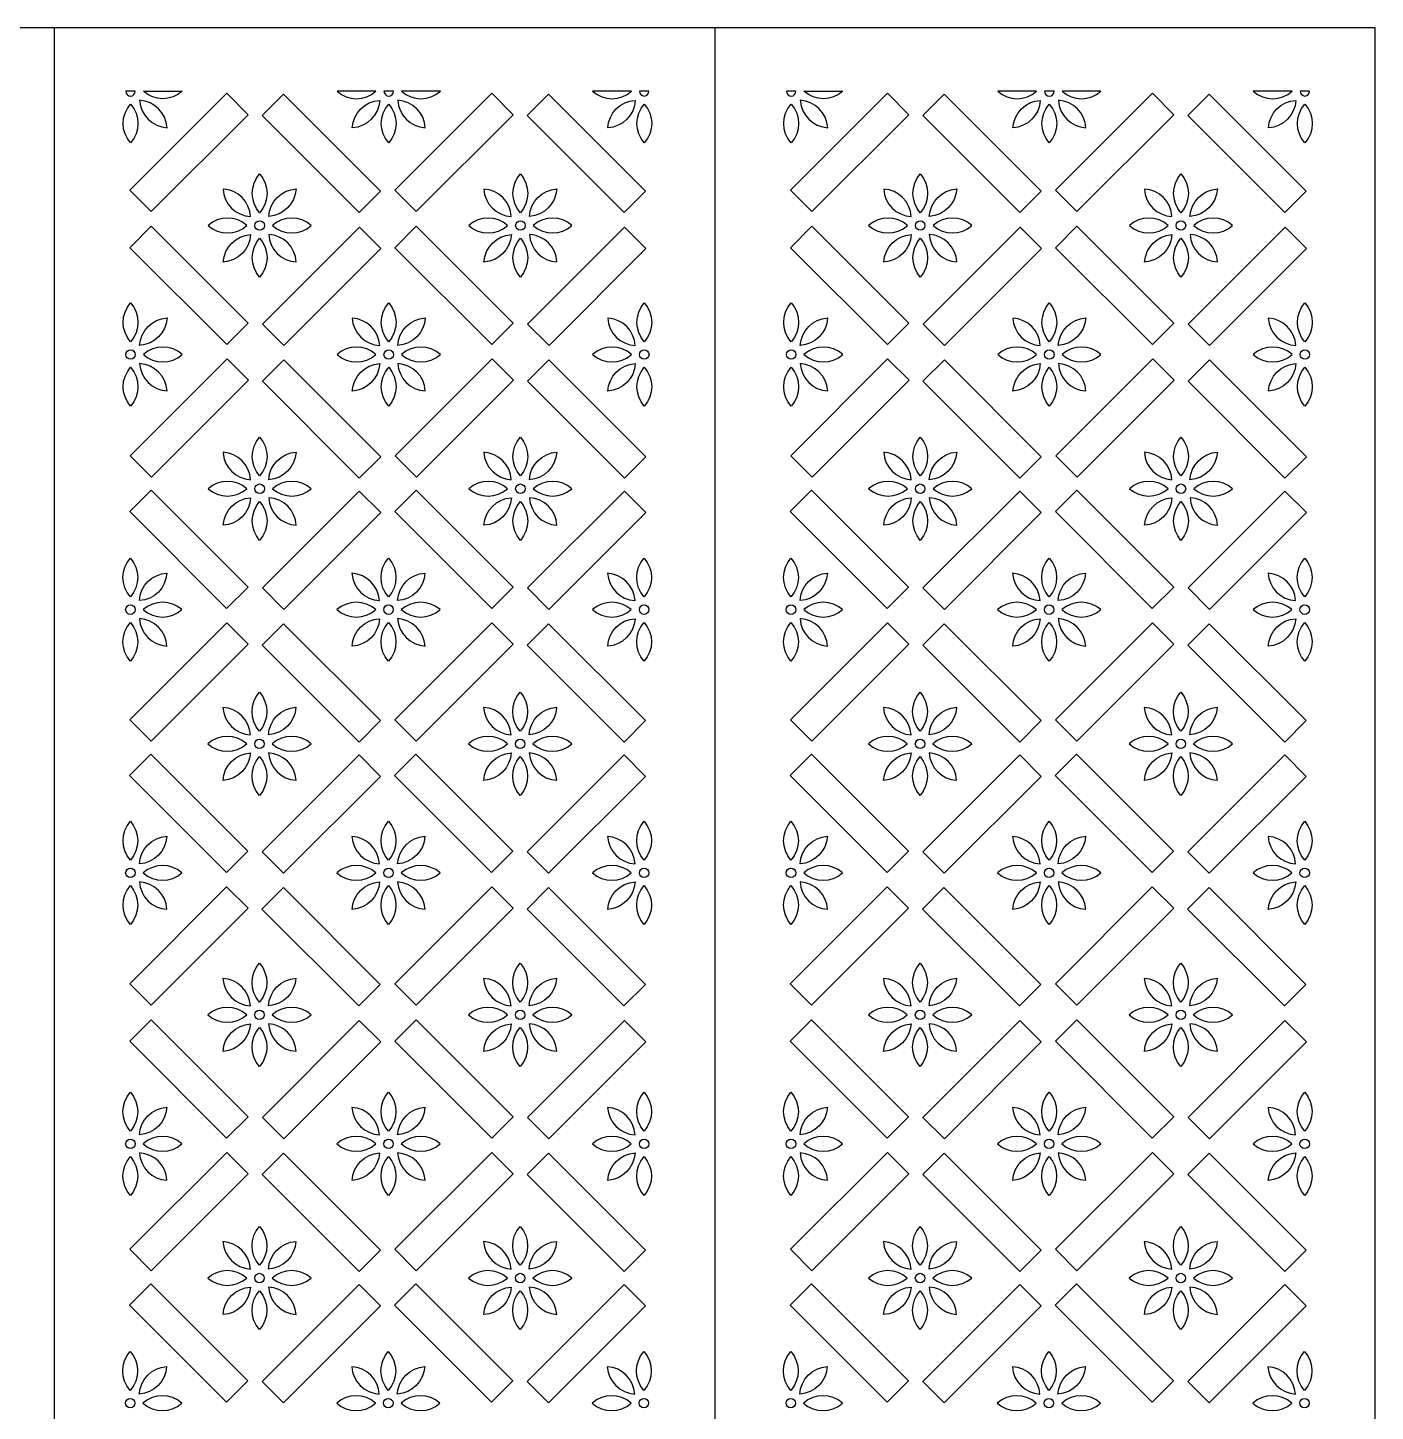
# Model space of a CAD drawing. Header units: millimetres. Extents: x 0 to 1000, y 0 to 2000.
# Drawn here: x 490 to 1000, y 1476 to 2000 of the extents above; entities that cross this region are included whole.
import ezdxf

# ---------------------------------------------------------------- set-up
doc = ezdxf.new("R2010")
doc.units = ezdxf.units.MM
doc.layers.add('Image', color=70, linetype='Continuous')

msp = doc.modelspace()

# ---------------------------------------------------------------- linework, layer by layer
at = {"layer": 'Image'}
for p, q in [((500, 2000), (500, 0)), ((750, 2000), (750, 0))]:
    msp.add_line(p, q, dxfattribs=at)
for points in [[(500, 2000), (0, 2000), (0, 0), (1000, 0), (1000, 2000)], [(528.67, 1938.46), (536.77, 1930.37), (573.46, 1967.06), (565.36, 1975.15)], [(623.52, 1938.13), (615.43, 1930.03), (578.74, 1966.72), (586.83, 1974.82)], [(628.99, 1938.46), (637.08, 1930.37), (673.77, 1967.06), (665.68, 1975.15)], [(723.84, 1938.13), (715.74, 1930.03), (679.05, 1966.72), (687.14, 1974.82)], [(778.67, 1938.46), (786.77, 1930.37), (823.46, 1967.06), (815.36, 1975.15)], [(873.52, 1938.13), (865.43, 1930.03), (828.74, 1966.72), (836.83, 1974.82)], [(878.99, 1938.46), (887.08, 1930.37), (923.77, 1967.06), (915.68, 1975.15)], [(973.84, 1938.13), (965.74, 1930.03), (929.05, 1966.72), (937.14, 1974.82)], [(528.67, 1916.7), (536.77, 1924.8), (573.46, 1888.11), (565.36, 1880.01)], [(623.67, 1916.41), (615.57, 1924.5), (578.88, 1887.81), (586.98, 1879.72)], [(628.99, 1916.7), (637.08, 1924.8), (673.77, 1888.11), (665.68, 1880.01)], [(723.98, 1916.41), (715.89, 1924.5), (679.2, 1887.81), (687.29, 1879.72)], [(778.67, 1916.7), (786.77, 1924.8), (823.46, 1888.11), (815.36, 1880.01)], [(873.67, 1916.41), (865.57, 1924.5), (828.88, 1887.81), (836.98, 1879.72)], [(878.99, 1916.7), (887.08, 1924.8), (923.77, 1888.11), (915.68, 1880.01)], [(973.98, 1916.41), (965.89, 1924.5), (929.2, 1887.81), (937.29, 1879.72)], [(528.75, 1837.92), (536.84, 1829.83), (573.53, 1866.52), (565.44, 1874.61)], [(623.6, 1837.58), (615.5, 1829.49), (578.81, 1866.18), (586.9, 1874.27)], [(629.06, 1837.92), (637.15, 1829.83), (673.84, 1866.52), (665.75, 1874.61)], [(723.91, 1837.58), (715.81, 1829.49), (679.12, 1866.18), (687.22, 1874.27)], [(778.75, 1837.92), (786.84, 1829.83), (823.53, 1866.52), (815.44, 1874.61)], [(873.6, 1837.58), (865.5, 1829.49), (828.81, 1866.18), (836.9, 1874.27)], [(879.06, 1837.92), (887.15, 1829.83), (923.84, 1866.52), (915.75, 1874.61)], [(973.91, 1837.58), (965.81, 1829.49), (929.12, 1866.18), (937.22, 1874.27)], [(528.6, 1816.79), (536.69, 1824.88), (573.39, 1788.19), (565.29, 1780.1)], [(623.6, 1816.5), (615.5, 1824.59), (578.81, 1787.9), (586.9, 1779.81)], [(628.91, 1816.79), (637.01, 1824.88), (673.7, 1788.19), (665.6, 1780.1)], [(723.91, 1816.5), (715.81, 1824.59), (679.12, 1787.9), (687.22, 1779.81)], [(778.6, 1816.79), (786.69, 1824.88), (823.39, 1788.19), (815.29, 1780.1)], [(873.6, 1816.5), (865.5, 1824.59), (828.81, 1787.9), (836.9, 1779.81)], [(878.91, 1816.79), (887.01, 1824.88), (923.7, 1788.19), (915.6, 1780.1)], [(973.91, 1816.5), (965.81, 1824.59), (929.12, 1787.9), (937.22, 1779.81)], [(528.67, 1738.01), (536.77, 1729.91), (573.46, 1766.6), (565.36, 1774.7)], [(623.52, 1737.67), (615.43, 1729.57), (578.74, 1766.26), (586.83, 1774.36)], [(628.99, 1738.01), (637.08, 1729.91), (673.77, 1766.6), (665.68, 1774.7)], [(723.84, 1737.67), (715.74, 1729.57), (679.05, 1766.26), (687.14, 1774.36)], [(778.67, 1738.01), (786.77, 1729.91), (823.46, 1766.6), (815.36, 1774.7)], [(873.52, 1737.67), (865.43, 1729.57), (828.74, 1766.26), (836.83, 1774.36)], [(878.99, 1738.01), (887.08, 1729.91), (923.77, 1766.6), (915.68, 1774.7)], [(973.84, 1737.67), (965.74, 1729.57), (929.05, 1766.26), (937.14, 1774.36)], [(528.53, 1716.88), (536.62, 1724.97), (573.31, 1688.28), (565.22, 1680.19)], [(623.52, 1716.58), (615.43, 1724.68), (578.74, 1687.99), (586.83, 1679.89)], [(628.84, 1716.88), (636.93, 1724.97), (673.62, 1688.28), (665.53, 1680.19)], [(723.84, 1716.58), (715.74, 1724.68), (679.05, 1687.99), (687.14, 1679.89)], [(778.53, 1716.88), (786.62, 1724.97), (823.31, 1688.28), (815.22, 1680.19)], [(873.52, 1716.58), (865.43, 1724.68), (828.74, 1687.99), (836.83, 1679.89)], [(878.84, 1716.88), (886.93, 1724.97), (923.62, 1688.28), (915.53, 1680.19)], [(973.84, 1716.58), (965.74, 1724.68), (929.05, 1687.99), (937.14, 1679.89)], [(528.6, 1638.09), (536.69, 1630), (573.39, 1666.69), (565.29, 1674.78)], [(623.45, 1637.76), (615.36, 1629.66), (578.66, 1666.35), (586.76, 1674.45)], [(628.91, 1638.09), (637.01, 1630), (673.7, 1666.69), (665.6, 1674.78)], [(723.76, 1637.76), (715.67, 1629.66), (678.98, 1666.35), (687.07, 1674.45)], [(778.6, 1638.09), (786.69, 1630), (823.39, 1666.69), (815.29, 1674.78)], [(873.45, 1637.76), (865.36, 1629.66), (828.66, 1666.35), (836.76, 1674.45)], [(878.91, 1638.09), (887.01, 1630), (923.7, 1666.69), (915.6, 1674.78)], [(973.76, 1637.76), (965.67, 1629.66), (928.98, 1666.35), (937.07, 1674.45)], [(528.6, 1616.33), (536.69, 1624.43), (573.39, 1587.74), (565.29, 1579.64)], [(623.6, 1616.04), (615.5, 1624.13), (578.81, 1587.44), (586.9, 1579.35)], [(628.91, 1616.33), (637.01, 1624.43), (673.7, 1587.74), (665.6, 1579.64)], [(723.91, 1616.04), (715.81, 1624.13), (679.12, 1587.44), (687.22, 1579.35)], [(778.6, 1616.33), (786.69, 1624.43), (823.39, 1587.74), (815.29, 1579.64)], [(873.6, 1616.04), (865.5, 1624.13), (828.81, 1587.44), (836.9, 1579.35)], [(878.91, 1616.33), (887.01, 1624.43), (923.7, 1587.74), (915.6, 1579.64)], [(973.91, 1616.04), (965.81, 1624.13), (929.12, 1587.44), (937.22, 1579.35)], [(528.67, 1537.55), (536.77, 1529.45), (573.46, 1566.15), (565.36, 1574.24)], [(623.52, 1537.21), (615.43, 1529.12), (578.74, 1565.81), (586.83, 1573.9)], [(628.99, 1537.55), (637.08, 1529.45), (673.77, 1566.15), (665.68, 1574.24)], [(723.83, 1537.21), (715.74, 1529.12), (679.05, 1565.81), (687.14, 1573.9)], [(778.67, 1537.55), (786.77, 1529.45), (823.46, 1566.15), (815.36, 1574.24)], [(873.52, 1537.21), (865.43, 1529.12), (828.74, 1565.81), (836.83, 1573.9)], [(878.99, 1537.55), (887.08, 1529.45), (923.77, 1566.15), (915.68, 1574.24)], [(973.83, 1537.21), (965.74, 1529.12), (929.05, 1565.81), (937.14, 1573.9)], [(528.53, 1516.42), (536.62, 1524.51), (573.31, 1487.82), (565.22, 1479.73)], [(623.52, 1516.13), (615.43, 1524.22), (578.74, 1487.53), (586.83, 1479.44)], [(628.84, 1516.42), (636.93, 1524.51), (673.62, 1487.82), (665.53, 1479.73)], [(723.83, 1516.13), (715.74, 1524.22), (679.05, 1487.53), (687.14, 1479.44)], [(778.53, 1516.42), (786.62, 1524.51), (823.31, 1487.82), (815.22, 1479.73)], [(873.52, 1516.13), (865.43, 1524.22), (828.74, 1487.53), (836.83, 1479.44)], [(878.84, 1516.42), (886.93, 1524.51), (923.62, 1487.82), (915.53, 1479.73)], [(973.83, 1516.13), (965.74, 1524.22), (929.05, 1487.53), (937.14, 1479.44)]]:
    msp.add_lwpolyline(points, close=True, dxfattribs=at)
for points in [[(530.73, 1975.91), (527.15, 1975.91, 0.999999)], [(548.48, 1975.91, -0.380423), (533.77, 1975.91)], [(621.8, 1975.91), (607.09, 1975.91, 0.380423)], [(628.42, 1975.91), (624.84, 1975.91, 0.999999)], [(646.17, 1975.91), (631.46, 1975.91, 0.380423)], [(718.51, 1975.91), (703.81, 1975.91, 0.380423)], [(725.13, 1975.91), (721.56, 1975.91, 0.999999)], [(780.73, 1975.91), (777.15, 1975.91, 0.999999)], [(798.48, 1975.91, -0.380423), (783.77, 1975.91)], [(871.8, 1975.91), (857.09, 1975.91, 0.380423)], [(878.42, 1975.91), (874.84, 1975.91, 0.999999)], [(896.17, 1975.91), (881.46, 1975.91, 0.380423)], [(968.51, 1975.91), (953.81, 1975.91, 0.380423)], [(975.13, 1975.91), (971.56, 1975.91, 0.999999)], [(528.94, 1956.37, -0.380423), (528.94, 1971.08, -0.380423)], [(542.78, 1962.12, 0.380423), (532.36, 1972.5, 0.380423)], [(623.22, 1972.49, -0.380423), (612.84, 1962.07, -0.380423)], [(626.63, 1956.37, -0.380423), (626.63, 1971.08, -0.380423)], [(640.48, 1962.12, 0.380423), (630.06, 1972.5, 0.380423)], [(719.94, 1972.49, -0.380423), (709.56, 1962.07, -0.380423)], [(723.35, 1956.37, -0.380423), (723.35, 1971.08, -0.380423)], [(778.94, 1956.37, -0.380423), (778.94, 1971.08, -0.380423)], [(792.78, 1962.12, 0.380423), (782.36, 1972.5, 0.380423)], [(873.22, 1972.49, -0.380423), (862.84, 1962.07, -0.380423)], [(876.63, 1956.37, -0.380423), (876.63, 1971.08, -0.380423)], [(890.48, 1962.12, 0.380423), (880.06, 1972.5, 0.380423)], [(969.94, 1972.49, -0.380423), (959.56, 1962.07, -0.380423)], [(973.35, 1956.37, -0.380423), (973.35, 1971.08, -0.380423)], [(577.79, 1929.94, -0.380423), (577.79, 1944.65, -0.380423)], [(676.45, 1929.94, -0.380423), (676.45, 1944.65, -0.380423)], [(827.79, 1929.94, -0.380423), (827.79, 1944.65, -0.380423)], [(926.45, 1929.94, -0.380423), (926.45, 1944.65, -0.380423)], [(574.36, 1928.52, 0.380423), (563.94, 1938.9, 0.380423)], [(591.57, 1938.96, -0.380423), (581.2, 1928.54, -0.380423)], [(673.03, 1928.52, 0.380423), (662.61, 1938.9, 0.380423)], [(690.24, 1938.96, -0.380423), (679.86, 1928.54, -0.380423)], [(824.36, 1928.52, 0.380423), (813.94, 1938.9, 0.380423)], [(841.57, 1938.96, -0.380423), (831.2, 1928.54, -0.380423)], [(923.03, 1928.52, 0.380423), (912.61, 1938.9, 0.380423)], [(940.24, 1938.96, -0.380423), (929.86, 1928.54, -0.380423)], [(558.25, 1925.11, 0.380423), (572.95, 1925.11, 0.380423)], [(582.62, 1925.11, 0.380423), (597.32, 1925.11, 0.380423)], [(656.92, 1925.11, 0.380423), (671.62, 1925.11, 0.380423)], [(681.29, 1925.11, 0.380423), (695.99, 1925.11, 0.380423)], [(808.25, 1925.11, 0.380423), (822.95, 1925.11, 0.380423)], [(832.62, 1925.11, 0.380423), (847.32, 1925.11, 0.380423)], [(906.92, 1925.11, 0.380423), (921.62, 1925.11, 0.380423)], [(931.29, 1925.11, 0.380423), (945.99, 1925.11, 0.380423)], [(574.38, 1921.69, -0.380423), (564, 1911.27, -0.380423)], [(577.79, 1905.57, -0.380423), (577.79, 1920.28, -0.380423)], [(591.63, 1911.32, 0.380423), (581.21, 1921.7, 0.380423)], [(673.04, 1921.69, -0.380423), (662.67, 1911.27, -0.380423)], [(676.45, 1905.57, -0.380423), (676.45, 1920.28, -0.380423)], [(690.3, 1911.32, 0.380423), (679.88, 1921.7, 0.380423)], [(824.38, 1921.69, -0.380423), (814, 1911.27, -0.380423)], [(827.79, 1905.57, -0.380423), (827.79, 1920.28, -0.380423)], [(841.63, 1911.32, 0.380423), (831.21, 1921.7, 0.380423)], [(923.04, 1921.69, -0.380423), (912.67, 1911.27, -0.380423)], [(926.45, 1905.57, -0.380423), (926.45, 1920.28, -0.380423)], [(940.3, 1911.32, 0.380423), (929.88, 1921.7, 0.380423)], [(528.94, 1881.1, -0.380423), (528.94, 1895.8, -0.380423)], [(626.63, 1881.1, -0.380423), (626.63, 1895.8, -0.380423)], [(723.35, 1881.1, -0.380423), (723.35, 1895.8, -0.380423)], [(778.94, 1881.1, -0.380423), (778.94, 1895.8, -0.380423)], [(876.63, 1881.1, -0.380423), (876.63, 1895.8, -0.380423)], [(973.35, 1881.1, -0.380423), (973.35, 1895.8, -0.380423)], [(542.73, 1890.11, -0.380423), (532.35, 1879.69, -0.380423)], [(623.21, 1879.68, 0.380423), (612.79, 1890.05, 0.380423)], [(640.42, 1890.11, -0.380423), (630.04, 1879.69, -0.380423)], [(719.92, 1879.68, 0.380423), (709.5, 1890.05, 0.380423)], [(792.73, 1890.11, -0.380423), (782.35, 1879.69, -0.380423)], [(873.21, 1879.68, 0.380423), (862.79, 1890.05, 0.380423)], [(890.42, 1890.11, -0.380423), (880.04, 1879.69, -0.380423)], [(969.92, 1879.68, 0.380423), (959.5, 1890.05, 0.380423)], [(533.77, 1876.27, 0.380423), (548.48, 1876.27, 0.380423)], [(607.09, 1876.27, 0.380423), (621.8, 1876.27, 0.380423)], [(631.46, 1876.27, 0.380423), (646.17, 1876.27, 0.380423)], [(703.81, 1876.27, 0.380423), (718.51, 1876.27, 0.380423)], [(783.77, 1876.27, 0.380423), (798.48, 1876.27, 0.380423)], [(857.09, 1876.27, 0.380423), (871.8, 1876.27, 0.380423)], [(881.46, 1876.27, 0.380423), (896.17, 1876.27, 0.380423)], [(953.81, 1876.27, 0.380423), (968.51, 1876.27, 0.380423)], [(528.94, 1856.73, -0.380423), (528.94, 1871.43, -0.380423)], [(542.78, 1862.48, 0.380423), (532.36, 1872.86, 0.380423)], [(623.22, 1872.84, -0.380423), (612.84, 1862.42, -0.380423)], [(626.63, 1856.73, -0.380423), (626.63, 1871.43, -0.380423)], [(640.48, 1862.48, 0.380423), (630.06, 1872.86, 0.380423)], [(719.94, 1872.84, -0.380423), (709.56, 1862.42, -0.380423)], [(723.35, 1856.73, -0.380423), (723.35, 1871.43, -0.380423)], [(778.94, 1856.73, -0.380423), (778.94, 1871.43, -0.380423)], [(792.78, 1862.48, 0.380423), (782.36, 1872.86, 0.380423)], [(873.22, 1872.84, -0.380423), (862.84, 1862.42, -0.380423)], [(876.63, 1856.73, -0.380423), (876.63, 1871.43, -0.380423)], [(890.48, 1862.48, 0.380423), (880.06, 1872.86, 0.380423)], [(969.94, 1872.84, -0.380423), (959.56, 1862.42, -0.380423)], [(973.35, 1856.73, -0.380423), (973.35, 1871.43, -0.380423)], [(577.79, 1830.3, -0.380423), (577.79, 1845, -0.380423)], [(676.45, 1830.3, -0.380423), (676.45, 1845, -0.380423)], [(827.79, 1830.3, -0.380423), (827.79, 1845, -0.380423)], [(926.45, 1830.3, -0.380423), (926.45, 1845, -0.380423)], [(574.36, 1828.88, 0.380423), (563.94, 1839.25, 0.380423)], [(591.57, 1839.31, -0.380423), (581.2, 1828.89, -0.380423)], [(673.03, 1828.88, 0.380423), (662.61, 1839.25, 0.380423)], [(690.24, 1839.31, -0.380423), (679.86, 1828.89, -0.380423)], [(824.36, 1828.88, 0.380423), (813.94, 1839.25, 0.380423)], [(841.57, 1839.31, -0.380423), (831.2, 1828.89, -0.380423)], [(923.03, 1828.88, 0.380423), (912.61, 1839.25, 0.380423)], [(940.24, 1839.31, -0.380423), (929.86, 1828.89, -0.380423)], [(558.25, 1825.47, 0.380423), (572.95, 1825.47, 0.380423)], [(582.62, 1825.47, 0.380423), (597.32, 1825.47, 0.380423)], [(656.92, 1825.47, 0.380423), (671.62, 1825.47, 0.380423)], [(681.29, 1825.47, 0.380423), (695.99, 1825.47, 0.380423)], [(808.25, 1825.47, 0.380423), (822.95, 1825.47, 0.380423)], [(832.62, 1825.47, 0.380423), (847.32, 1825.47, 0.380423)], [(906.92, 1825.47, 0.380423), (921.62, 1825.47, 0.380423)], [(931.29, 1825.47, 0.380423), (945.99, 1825.47, 0.380423)], [(574.38, 1822.04, -0.380423), (564, 1811.62, -0.380423)], [(577.79, 1805.93, -0.380423), (577.79, 1820.63, -0.380423)], [(591.63, 1811.68, 0.380423), (581.21, 1822.06, 0.380423)], [(673.04, 1822.04, -0.380423), (662.67, 1811.62, -0.380423)], [(676.45, 1805.93, -0.380423), (676.45, 1820.63, -0.380423)], [(690.3, 1811.68, 0.380423), (679.88, 1822.06, 0.380423)], [(824.38, 1822.04, -0.380423), (814, 1811.62, -0.380423)], [(827.79, 1805.93, -0.380423), (827.79, 1820.63, -0.380423)], [(841.63, 1811.68, 0.380423), (831.21, 1822.06, 0.380423)], [(923.04, 1822.04, -0.380423), (912.67, 1811.62, -0.380423)], [(926.45, 1805.93, -0.380423), (926.45, 1820.63, -0.380423)], [(940.3, 1811.68, 0.380423), (929.88, 1822.06, 0.380423)], [(528.87, 1784.52, -0.380423), (528.87, 1799.23, -0.380423)], [(626.56, 1784.52, -0.380423), (626.56, 1799.23, -0.380423)], [(723.27, 1784.52, -0.380423), (723.27, 1799.23, -0.380423)], [(778.87, 1784.52, -0.380423), (778.87, 1799.23, -0.380423)], [(876.56, 1784.52, -0.380423), (876.56, 1799.23, -0.380423)], [(973.27, 1784.52, -0.380423), (973.27, 1799.23, -0.380423)], [(542.65, 1793.53, -0.380423), (532.28, 1783.11, -0.380423)], [(623.13, 1783.1, 0.380423), (612.71, 1793.48, 0.380423)], [(640.34, 1793.53, -0.380423), (629.97, 1783.11, -0.380423)], [(719.85, 1783.1, 0.380423), (709.43, 1793.48, 0.380423)], [(792.65, 1793.53, -0.380423), (782.28, 1783.11, -0.380423)], [(873.13, 1783.1, 0.380423), (862.71, 1793.48, 0.380423)], [(890.34, 1793.53, -0.380423), (879.97, 1783.11, -0.380423)], [(969.85, 1783.1, 0.380423), (959.43, 1793.48, 0.380423)], [(533.7, 1779.69, 0.380423), (548.4, 1779.69, 0.380423)], [(607.02, 1779.69, 0.380423), (621.73, 1779.69, 0.380423)], [(631.39, 1779.69, 0.380423), (646.1, 1779.69, 0.380423)], [(703.73, 1779.69, 0.380423), (718.44, 1779.69, 0.380423)], [(783.7, 1779.69, 0.380423), (798.4, 1779.69, 0.380423)], [(857.02, 1779.69, 0.380423), (871.73, 1779.69, 0.380423)], [(881.39, 1779.69, 0.380423), (896.1, 1779.69, 0.380423)], [(953.73, 1779.69, 0.380423), (968.44, 1779.69, 0.380423)], [(542.71, 1765.9, 0.380423), (532.29, 1776.28, 0.380423)], [(623.15, 1776.27, -0.380423), (612.77, 1765.85, -0.380423)], [(640.4, 1765.9, 0.380423), (629.98, 1776.28, 0.380423)], [(719.86, 1776.27, -0.380423), (709.49, 1765.85, -0.380423)], [(792.71, 1765.9, 0.380423), (782.29, 1776.28, 0.380423)], [(873.15, 1776.27, -0.380423), (862.77, 1765.85, -0.380423)], [(890.4, 1765.9, 0.380423), (879.98, 1776.28, 0.380423)], [(969.86, 1776.27, -0.380423), (959.49, 1765.85, -0.380423)], [(528.87, 1760.15, -0.380423), (528.87, 1774.86, -0.380423)], [(626.56, 1760.15, -0.380423), (626.56, 1774.86, -0.380423)], [(723.27, 1760.15, -0.380423), (723.27, 1774.86, -0.380423)], [(778.87, 1760.15, -0.380423), (778.87, 1774.86, -0.380423)], [(876.56, 1760.15, -0.380423), (876.56, 1774.86, -0.380423)], [(973.27, 1760.15, -0.380423), (973.27, 1774.86, -0.380423)], [(577.71, 1733.72, -0.380423), (577.71, 1748.43, -0.380423)], [(676.38, 1733.72, -0.380423), (676.38, 1748.43, -0.380423)], [(827.71, 1733.72, -0.380423), (827.71, 1748.43, -0.380423)], [(926.38, 1733.72, -0.380423), (926.38, 1748.43, -0.380423)], [(574.29, 1732.3, 0.380423), (563.87, 1742.68, 0.380423)], [(591.5, 1742.73, -0.380423), (581.12, 1732.31, -0.380423)], [(672.96, 1732.3, 0.380423), (662.54, 1742.68, 0.380423)], [(690.17, 1742.73, -0.380423), (679.79, 1732.31, -0.380423)], [(824.29, 1732.3, 0.380423), (813.87, 1742.68, 0.380423)], [(841.5, 1742.73, -0.380423), (831.12, 1732.31, -0.380423)], [(922.96, 1732.3, 0.380423), (912.54, 1742.68, 0.380423)], [(940.17, 1742.73, -0.380423), (929.79, 1732.31, -0.380423)], [(558.17, 1728.89, 0.380423), (572.88, 1728.89, 0.380423)], [(582.54, 1728.89, 0.380423), (597.25, 1728.89, 0.380423)], [(656.84, 1728.89, 0.380423), (671.55, 1728.89, 0.380423)], [(681.21, 1728.89, 0.380423), (695.92, 1728.89, 0.380423)], [(808.17, 1728.89, 0.380423), (822.88, 1728.89, 0.380423)], [(832.54, 1728.89, 0.380423), (847.25, 1728.89, 0.380423)], [(906.84, 1728.89, 0.380423), (921.55, 1728.89, 0.380423)], [(931.21, 1728.89, 0.380423), (945.92, 1728.89, 0.380423)], [(574.3, 1725.47, -0.380423), (563.93, 1715.05, -0.380423)], [(577.71, 1709.35, -0.380423), (577.71, 1724.06, -0.380423)], [(591.56, 1715.1, 0.380423), (581.14, 1725.48, 0.380423)], [(672.97, 1725.47, -0.380423), (662.59, 1715.05, -0.380423)], [(676.38, 1709.35, -0.380423), (676.38, 1724.06, -0.380423)], [(690.22, 1715.1, 0.380423), (679.8, 1725.48, 0.380423)], [(824.3, 1725.47, -0.380423), (813.93, 1715.05, -0.380423)], [(827.71, 1709.35, -0.380423), (827.71, 1724.06, -0.380423)], [(841.56, 1715.1, 0.380423), (831.14, 1725.48, 0.380423)], [(922.97, 1725.47, -0.380423), (912.59, 1715.05, -0.380423)], [(926.38, 1709.35, -0.380423), (926.38, 1724.06, -0.380423)], [(940.22, 1715.1, 0.380423), (929.8, 1725.48, 0.380423)], [(528.87, 1684.88, -0.380423), (528.87, 1699.58, -0.380423)], [(626.56, 1684.88, -0.380423), (626.56, 1699.58, -0.380423)], [(723.27, 1684.88, -0.380423), (723.27, 1699.58, -0.380423)], [(778.87, 1684.88, -0.380423), (778.87, 1699.58, -0.380423)], [(876.56, 1684.88, -0.380423), (876.56, 1699.58, -0.380423)], [(973.27, 1684.88, -0.380423), (973.27, 1699.58, -0.380423)], [(542.65, 1693.89, -0.380423), (532.28, 1683.47, -0.380423)], [(623.13, 1683.45, 0.380423), (612.71, 1693.83, 0.380423)], [(640.34, 1693.89, -0.380423), (629.97, 1683.47, -0.380423)], [(719.85, 1683.45, 0.380423), (709.43, 1693.83, 0.380423)], [(792.65, 1693.89, -0.380423), (782.28, 1683.47, -0.380423)], [(873.13, 1683.45, 0.380423), (862.71, 1693.83, 0.380423)], [(890.34, 1693.89, -0.380423), (879.97, 1683.47, -0.380423)], [(969.85, 1683.45, 0.380423), (959.43, 1693.83, 0.380423)], [(533.7, 1680.04, 0.380423), (548.4, 1680.04, 0.380423)], [(607.02, 1680.04, 0.380423), (621.73, 1680.04, 0.380423)], [(631.39, 1680.04, 0.380423), (646.1, 1680.04, 0.380423)], [(703.73, 1680.04, 0.380423), (718.44, 1680.04, 0.380423)], [(783.7, 1680.04, 0.380423), (798.4, 1680.04, 0.380423)], [(857.02, 1680.04, 0.380423), (871.73, 1680.04, 0.380423)], [(881.39, 1680.04, 0.380423), (896.1, 1680.04, 0.380423)], [(953.73, 1680.04, 0.380423), (968.44, 1680.04, 0.380423)], [(542.71, 1666.26, 0.380423), (532.29, 1676.63, 0.380423)], [(623.15, 1676.62, -0.380423), (612.77, 1666.2, -0.380423)], [(640.4, 1666.26, 0.380423), (629.98, 1676.63, 0.380423)], [(719.86, 1676.62, -0.380423), (709.49, 1666.2, -0.380423)], [(792.71, 1666.26, 0.380423), (782.29, 1676.63, 0.380423)], [(873.15, 1676.62, -0.380423), (862.77, 1666.2, -0.380423)], [(890.4, 1666.26, 0.380423), (879.98, 1676.63, 0.380423)], [(969.86, 1676.62, -0.380423), (959.49, 1666.2, -0.380423)], [(528.87, 1660.51, -0.380423), (528.87, 1675.21, -0.380423)], [(626.56, 1660.51, -0.380423), (626.56, 1675.21, -0.380423)], [(723.27, 1660.51, -0.380423), (723.27, 1675.21, -0.380423)], [(778.87, 1660.51, -0.380423), (778.87, 1675.21, -0.380423)], [(876.56, 1660.51, -0.380423), (876.56, 1675.21, -0.380423)], [(973.27, 1660.51, -0.380423), (973.27, 1675.21, -0.380423)], [(577.71, 1631.15, -0.380423), (577.71, 1645.85, -0.380423)], [(676.38, 1631.15, -0.380423), (676.38, 1645.85, -0.380423)], [(827.71, 1631.15, -0.380423), (827.71, 1645.85, -0.380423)], [(926.38, 1631.15, -0.380423), (926.38, 1645.85, -0.380423)], [(574.29, 1629.72, 0.380423), (563.87, 1640.1, 0.380423)], [(591.5, 1640.16, -0.380423), (581.12, 1629.74, -0.380423)], [(672.96, 1629.72, 0.380423), (662.54, 1640.1, 0.380423)], [(690.17, 1640.16, -0.380423), (679.79, 1629.74, -0.380423)], [(824.29, 1629.72, 0.380423), (813.87, 1640.1, 0.380423)], [(841.5, 1640.16, -0.380423), (831.12, 1629.74, -0.380423)], [(922.96, 1629.72, 0.380423), (912.54, 1640.1, 0.380423)], [(940.17, 1640.16, -0.380423), (929.79, 1629.74, -0.380423)], [(558.17, 1626.31, 0.380423), (572.88, 1626.31, 0.380423)], [(582.54, 1626.31, 0.380423), (597.25, 1626.31, 0.380423)], [(656.84, 1626.31, 0.380423), (671.55, 1626.31, 0.380423)], [(681.21, 1626.31, 0.380423), (695.92, 1626.31, 0.380423)], [(808.17, 1626.31, 0.380423), (822.88, 1626.31, 0.380423)], [(832.54, 1626.31, 0.380423), (847.25, 1626.31, 0.380423)], [(906.84, 1626.31, 0.380423), (921.55, 1626.31, 0.380423)], [(931.21, 1626.31, 0.380423), (945.92, 1626.31, 0.380423)], [(574.3, 1622.89, -0.380423), (563.93, 1612.47, -0.380423)], [(577.71, 1606.78, -0.380423), (577.71, 1621.48, -0.380423)], [(591.56, 1612.53, 0.380423), (581.14, 1622.9, 0.380423)], [(672.97, 1622.89, -0.380423), (662.59, 1612.47, -0.380423)], [(676.38, 1606.78, -0.380423), (676.38, 1621.48, -0.380423)], [(690.22, 1612.53, 0.380423), (679.8, 1622.9, 0.380423)], [(824.3, 1622.89, -0.380423), (813.93, 1612.47, -0.380423)], [(827.71, 1606.78, -0.380423), (827.71, 1621.48, -0.380423)], [(841.56, 1612.53, 0.380423), (831.14, 1622.9, 0.380423)], [(922.97, 1622.89, -0.380423), (912.59, 1612.47, -0.380423)], [(926.38, 1606.78, -0.380423), (926.38, 1621.48, -0.380423)], [(940.22, 1612.53, 0.380423), (929.8, 1622.9, 0.380423)], [(528.87, 1582.3, -0.380423), (528.87, 1597.01, -0.380423)], [(626.56, 1582.3, -0.380423), (626.56, 1597.01, -0.380423)], [(723.27, 1582.3, -0.380423), (723.27, 1597.01, -0.380423)], [(778.87, 1582.3, -0.380423), (778.87, 1597.01, -0.380423)], [(876.56, 1582.3, -0.380423), (876.56, 1597.01, -0.380423)], [(973.27, 1582.3, -0.380423), (973.27, 1597.01, -0.380423)], [(542.65, 1591.31, -0.380423), (532.28, 1580.89, -0.380423)], [(623.13, 1580.88, 0.380423), (612.71, 1591.26, 0.380423)], [(640.34, 1591.31, -0.380423), (629.97, 1580.89, -0.380423)], [(719.85, 1580.88, 0.380423), (709.43, 1591.26, 0.380423)], [(792.65, 1591.31, -0.380423), (782.28, 1580.89, -0.380423)], [(873.13, 1580.88, 0.380423), (862.71, 1591.26, 0.380423)], [(890.34, 1591.31, -0.380423), (879.97, 1580.89, -0.380423)], [(969.85, 1580.88, 0.380423), (959.43, 1591.26, 0.380423)], [(533.7, 1577.47, 0.380423), (548.4, 1577.47, 0.380423)], [(607.02, 1577.47, 0.380423), (621.73, 1577.47, 0.380423)], [(631.39, 1577.47, 0.380423), (646.1, 1577.47, 0.380423)], [(703.73, 1577.47, 0.380423), (718.44, 1577.47, 0.380423)], [(783.7, 1577.47, 0.380423), (798.4, 1577.47, 0.380423)], [(857.02, 1577.47, 0.380423), (871.73, 1577.47, 0.380423)], [(881.39, 1577.47, 0.380423), (896.1, 1577.47, 0.380423)], [(953.73, 1577.47, 0.380423), (968.44, 1577.47, 0.380423)], [(528.87, 1557.93, -0.380423), (528.87, 1572.64, -0.380423)], [(542.71, 1563.68, 0.380423), (532.29, 1574.06, 0.380423)], [(623.15, 1574.04, -0.380423), (612.77, 1563.62, -0.380423)], [(626.56, 1557.93, -0.380423), (626.56, 1572.64, -0.380423)], [(640.4, 1563.68, 0.380423), (629.98, 1574.06, 0.380423)], [(719.86, 1574.04, -0.380423), (709.49, 1563.62, -0.380423)], [(723.27, 1557.93, -0.380423), (723.27, 1572.64, -0.380423)], [(778.87, 1557.93, -0.380423), (778.87, 1572.64, -0.380423)], [(792.71, 1563.68, 0.380423), (782.29, 1574.06, 0.380423)], [(873.15, 1574.04, -0.380423), (862.77, 1563.62, -0.380423)], [(876.56, 1557.93, -0.380423), (876.56, 1572.64, -0.380423)], [(890.4, 1563.68, 0.380423), (879.98, 1574.06, 0.380423)], [(969.86, 1574.04, -0.380423), (959.49, 1563.62, -0.380423)], [(973.27, 1557.93, -0.380423), (973.27, 1572.64, -0.380423)], [(577.71, 1531.5, -0.380423), (577.71, 1546.21, -0.380423)], [(676.38, 1531.5, -0.380423), (676.38, 1546.21, -0.380423)], [(827.71, 1531.5, -0.380423), (827.71, 1546.21, -0.380423)], [(926.38, 1531.5, -0.380423), (926.38, 1546.21, -0.380423)], [(574.29, 1530.08, 0.380423), (563.87, 1540.46, 0.380423)], [(591.5, 1540.51, -0.380423), (581.12, 1530.09, -0.380423)], [(672.96, 1530.08, 0.380423), (662.54, 1540.46, 0.380423)], [(690.17, 1540.51, -0.380423), (679.79, 1530.09, -0.380423)], [(824.29, 1530.08, 0.380423), (813.87, 1540.46, 0.380423)], [(841.5, 1540.51, -0.380423), (831.12, 1530.09, -0.380423)], [(922.96, 1530.08, 0.380423), (912.54, 1540.46, 0.380423)], [(940.17, 1540.51, -0.380423), (929.79, 1530.09, -0.380423)], [(558.17, 1526.67, 0.380423), (572.88, 1526.67, 0.380423)], [(582.54, 1526.67, 0.380423), (597.25, 1526.67, 0.380423)], [(656.84, 1526.67, 0.380423), (671.55, 1526.67, 0.380423)], [(681.21, 1526.67, 0.380423), (695.92, 1526.67, 0.380423)], [(808.17, 1526.67, 0.380423), (822.88, 1526.67, 0.380423)], [(832.54, 1526.67, 0.380423), (847.25, 1526.67, 0.380423)], [(906.84, 1526.67, 0.380423), (921.55, 1526.67, 0.380423)], [(931.21, 1526.67, 0.380423), (945.92, 1526.67, 0.380423)], [(574.3, 1523.25, -0.380423), (563.93, 1512.82, -0.380423)], [(577.71, 1507.13, -0.380423), (577.71, 1521.84, -0.380423)], [(591.56, 1512.88, 0.380423), (581.14, 1523.26, 0.380423)], [(672.97, 1523.25, -0.380423), (662.59, 1512.82, -0.380423)], [(676.38, 1507.13, -0.380423), (676.38, 1521.84, -0.380423)], [(690.22, 1512.88, 0.380423), (679.8, 1523.26, 0.380423)], [(824.3, 1523.25, -0.380423), (813.93, 1512.82, -0.380423)], [(827.71, 1507.13, -0.380423), (827.71, 1521.84, -0.380423)], [(841.56, 1512.88, 0.380423), (831.14, 1523.26, 0.380423)], [(922.97, 1523.25, -0.380423), (912.59, 1512.82, -0.380423)], [(926.38, 1507.13, -0.380423), (926.38, 1521.84, -0.380423)], [(940.22, 1512.88, 0.380423), (929.8, 1523.26, 0.380423)], [(528.79, 1484.15, -0.380423), (528.79, 1498.86, -0.380423)], [(626.48, 1484.15, -0.380423), (626.48, 1498.86, -0.380423)], [(723.2, 1484.15, -0.380423), (723.2, 1498.86, -0.380423)], [(778.79, 1484.15, -0.380423), (778.79, 1498.86, -0.380423)], [(876.48, 1484.15, -0.380423), (876.48, 1498.86, -0.380423)], [(973.2, 1484.15, -0.380423), (973.2, 1498.86, -0.380423)], [(542.58, 1493.16, -0.380423), (532.2, 1482.74, -0.380423)], [(623.06, 1482.73, 0.380423), (612.64, 1493.11, 0.380423)], [(640.27, 1493.16, -0.380423), (629.89, 1482.74, -0.380423)], [(719.77, 1482.73, 0.380423), (709.35, 1493.11, 0.380423)], [(792.58, 1493.16, -0.380423), (782.2, 1482.74, -0.380423)], [(873.06, 1482.73, 0.380423), (862.64, 1493.11, 0.380423)], [(890.27, 1493.16, -0.380423), (879.89, 1482.74, -0.380423)], [(969.77, 1482.73, 0.380423), (959.35, 1493.11, 0.380423)], [(533.63, 1479.32, 0.380423), (548.33, 1479.32, 0.380423)], [(606.95, 1479.32, 0.380423), (621.65, 1479.32, 0.380423)], [(631.32, 1479.32, 0.380423), (646.02, 1479.32, 0.380423)], [(703.66, 1479.32, 0.380423), (718.37, 1479.32, 0.380423)], [(783.63, 1479.32, 0.380423), (798.33, 1479.32, 0.380423)], [(856.95, 1479.32, 0.380423), (871.65, 1479.32, 0.380423)], [(881.32, 1479.32, 0.380423), (896.02, 1479.32, 0.380423)], [(953.66, 1479.32, 0.380423), (968.37, 1479.32, 0.380423)]]:
    msp.add_lwpolyline(points, format="xyb", close=True, dxfattribs=at)
for centre in [(577.79, 1925.11), (676.45, 1925.11), (827.79, 1925.11), (926.45, 1925.11), (528.94, 1876.27), (626.63, 1876.27), (723.35, 1876.27), (778.94, 1876.27), (876.63, 1876.27), (973.35, 1876.27), (577.79, 1825.47), (676.45, 1825.47), (827.79, 1825.47), (926.45, 1825.47), (528.87, 1779.69), (626.56, 1779.69), (723.27, 1779.69), (778.87, 1779.69), (876.56, 1779.69), (973.27, 1779.69), (577.71, 1728.89), (676.38, 1728.89), (827.71, 1728.89), (926.38, 1728.89), (528.87, 1680.04), (626.56, 1680.04), (723.27, 1680.04), (778.87, 1680.04), (876.56, 1680.04), (973.27, 1680.04), (577.71, 1626.31), (676.38, 1626.31), (827.71, 1626.31), (926.38, 1626.31), (528.87, 1577.47), (626.56, 1577.47), (723.27, 1577.47), (778.87, 1577.47), (876.56, 1577.47), (973.27, 1577.47), (577.71, 1526.67), (676.38, 1526.67), (827.71, 1526.67), (926.38, 1526.67), (528.79, 1479.32), (626.48, 1479.32), (723.2, 1479.32), (778.79, 1479.32), (876.48, 1479.32), (973.2, 1479.32)]:
    msp.add_circle(centre, 1.79, dxfattribs=at)

doc.saveas('drawing.dxf')
